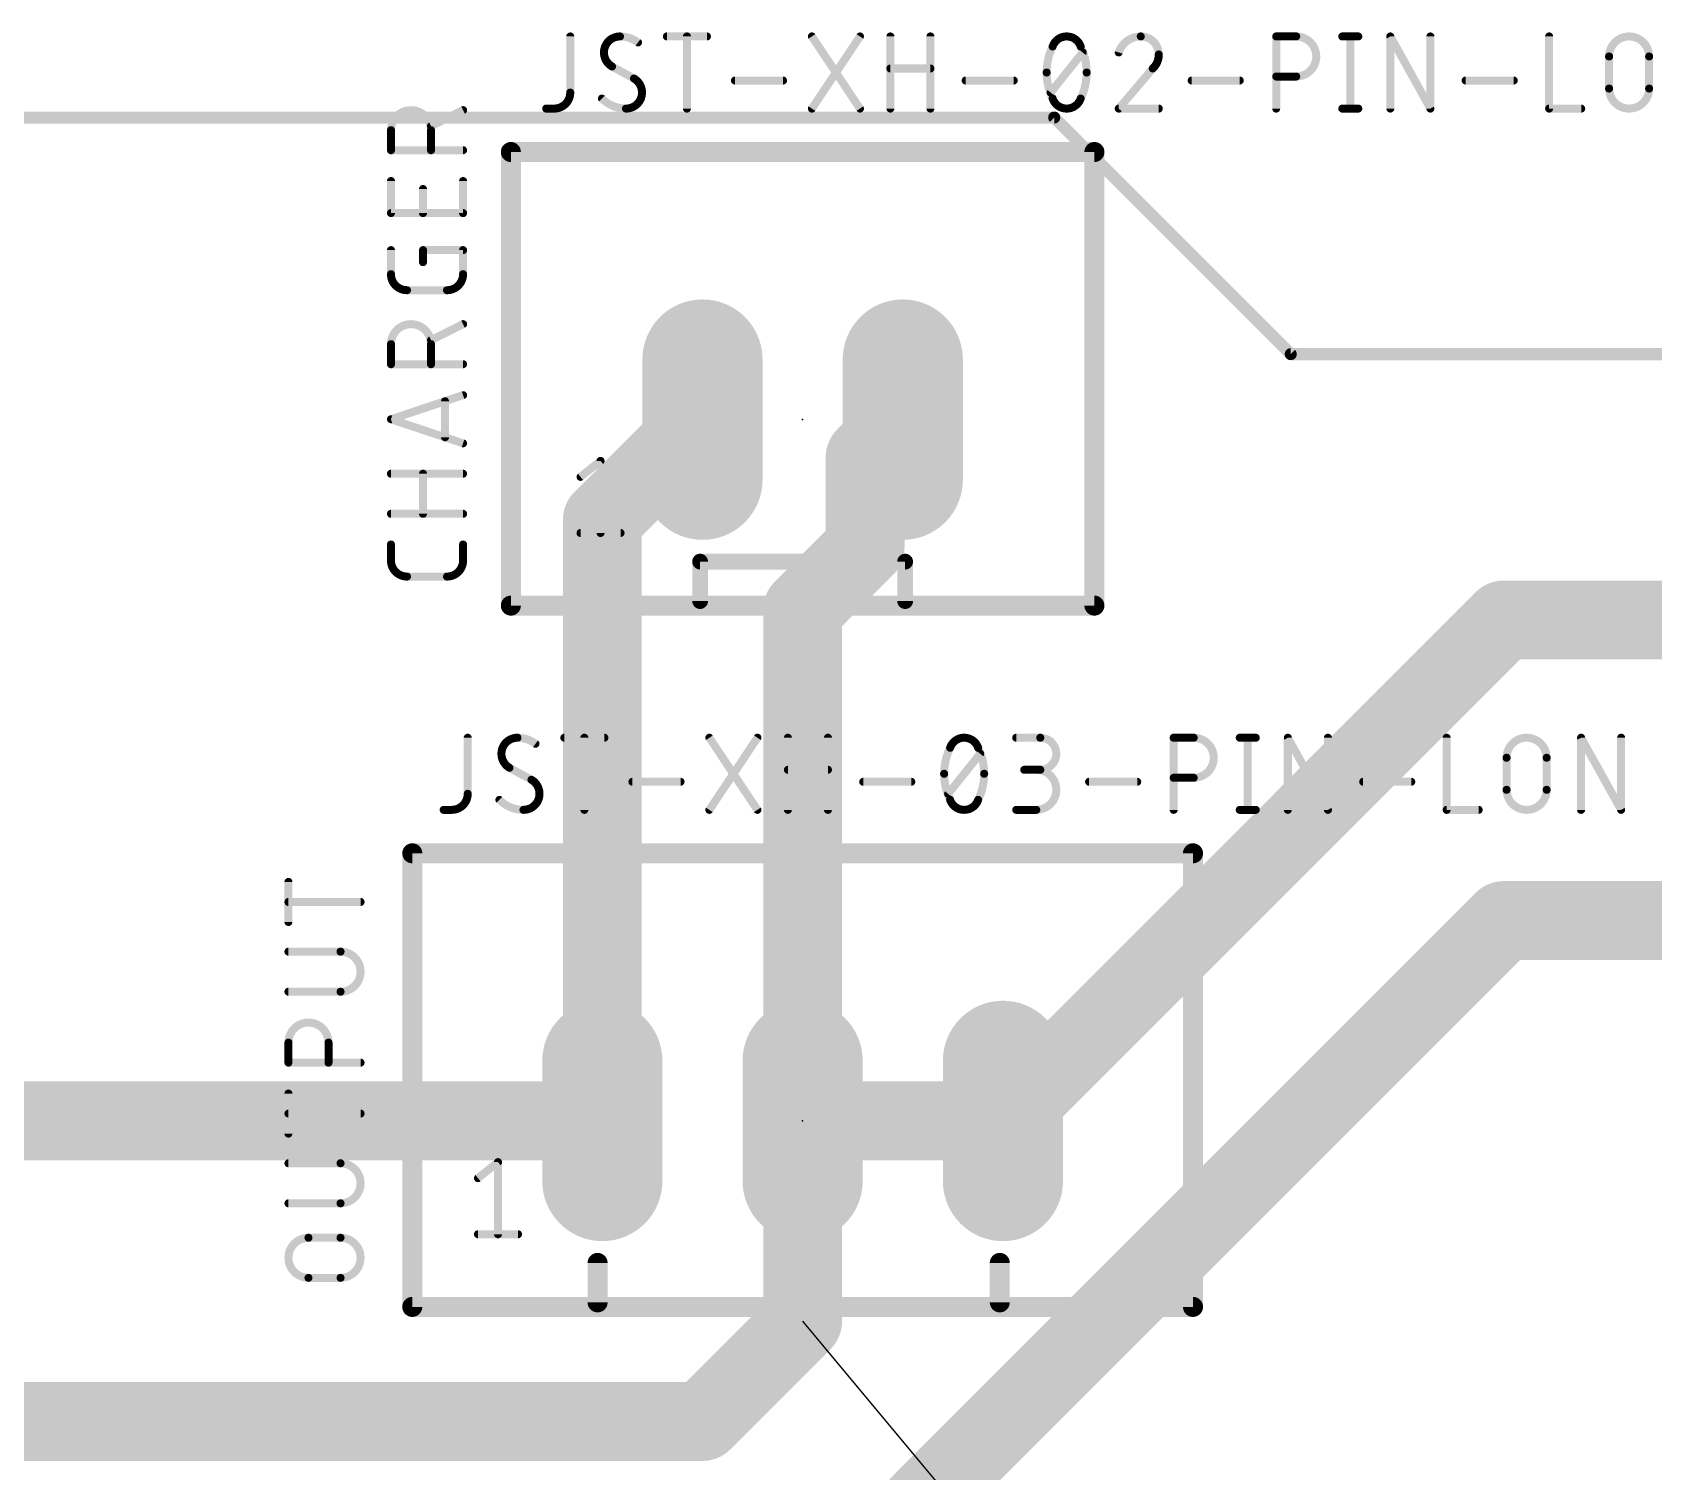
# Model space of a CAD drawing. Extents: x 0 to 132, y 0 to 67.
# Drawn here: x 17.04 to 37.6, y 11.83 to 30.08 of the extents above; entities that cross this region are included whole.
import ezdxf

# ---------------------------------------------------------------- set-up
doc = ezdxf.new("R2010")
doc.units = 0
for name, color, linetype in [('16', 132, 'CONTINUOUS'), ('17', 110, 'CONTINUOUS'), ('19', 53, 'CONTINUOUS'), ('21', 253, 'CONTINUOUS'), ('23', 53, 'CONTINUOUS'), ('25', 253, 'CONTINUOUS'), ('27', 253, 'CONTINUOUS'), ('51', 253, 'CONTINUOUS')]:
    doc.layers.add(name, color=color, linetype=linetype)

# ---------------------------------------------------------------- blocks, each defined once
blk = doc.blocks.new('LONGP100')
at = {"const_width": 1}
blk.add_lwpolyline([(-0.5, 0), (0.5, 0)], dxfattribs=at)
at = {"const_width": 0.5}
for points in [[(-0.5, 0.25, 1), (-0.5, -0.25)], [(0.5, -0.25, 1), (0.5, 0.25)]]:
    blk.add_lwpolyline(points, format="xyb", dxfattribs=at)

msp = doc.modelspace()

# ---------------------------------------------------------------- linework, layer by layer
at = {"layer": '16'}
for points, const_width in [([(30, 29), (0, 29)], 0.1524), ([(33, 26), (30, 29)], 0.1524), ([(46, 26), (33, 26)], 0.1524), ([(25.54, 25.17), (24.27, 23.9)], 1), ([(28.08, 25.17), (27.602, 24.692)], 1), ([(27.602, 24.692), (27.602, 23.5539)], 1), ([(24.27, 23.9), (24.27, 16.28)], 1), ([(27.602, 23.5539), (26.81, 22.7619)], 1), ([(26.81, 22.7619), (26.81, 16.28)], 1), ([(29.35, 16.28), (35.7, 22.63)], 1), ([(35.7, 22.63), (45.86, 22.63)], 1), ([(28.08, 11.2), (35.7, 18.82)], 1), ([(35.7, 18.82), (42.05, 18.82)], 1), ([(14.57, 16.28), (24.27, 16.28)], 1), ([(29.35, 16.28), (26.81, 16.28)], 1), ([(26.81, 13.74), (26.81, 16.28)], 1), ([(25.54, 12.47), (26.81, 13.74)], 1), ([(12.28, 12.47), (25.54, 12.47)], 1)]:
    msp.add_lwpolyline(points, dxfattribs=dict(at, const_width=const_width))
for points, const_width in [([(30.0269, 29.0269, 1), (29.9731, 28.9731)], 0.0762), ([(30, 28.9619, 1), (30, 29.0381)], 0.0762), ([(33, 26.0381, 1), (33, 25.9619)], 0.0762), ([(32.9731, 25.9731, 1), (33.0269, 26.0269)], 0.0762), ([(25.7168, 24.9932, 1), (25.3632, 25.3468)], 0.5), ([(28.2568, 24.9932, 1), (27.9032, 25.3468)], 0.5), ([(27.852, 24.692, 1), (27.352, 24.692)], 0.5), ([(27.4252, 24.8688, 1), (27.7788, 24.5152)], 0.5), ([(24.52, 23.9, 1), (24.02, 23.9)], 0.5), ([(24.0932, 24.0768, 1), (24.4468, 23.7232)], 0.5), ([(27.7788, 23.3771, 1), (27.4252, 23.7307)], 0.5), ([(27.352, 23.5539, 1), (27.852, 23.5539)], 0.5), ([(27.06, 22.7619, 1), (26.56, 22.7619)], 0.5), ([(26.6332, 22.9387, 1), (26.9868, 22.5851)], 0.5), ([(35.7, 22.88, 1), (35.7, 22.38)], 0.5), ([(35.8768, 22.4532, 1), (35.5232, 22.8068)], 0.5), ([(35.7, 19.07, 1), (35.7, 18.57)], 0.5), ([(35.8768, 18.6432, 1), (35.5232, 18.9968)], 0.5), ([(24.27, 16.03, 1), (24.27, 16.53)], 0.5), ([(26.81, 16.53, 1), (26.81, 16.03)], 0.5), ([(27.06, 16.28, 1), (26.56, 16.28)], 0.5), ([(29.1732, 16.4568, 1), (29.5268, 16.1032)], 0.5), ([(29.35, 16.03, 1), (29.35, 16.53)], 0.5), ([(24.02, 16.28, 1), (24.52, 16.28)], 0.5), ([(26.56, 16.28, 1), (27.06, 16.28)], 0.5), ([(26.9868, 13.5632, 1), (26.6332, 13.9168)], 0.5), ([(26.56, 13.74, 1), (27.06, 13.74)], 0.5), ([(25.54, 12.22, 1), (25.54, 12.72)], 0.5), ([(25.3632, 12.6468, 1), (25.7168, 12.2932)], 0.5)]:
    msp.add_lwpolyline(points, format="xyb", dxfattribs=dict(at, const_width=const_width))
at = {"layer": '19'}
msp.add_line((26.81, 13.74), (33.16, 6.12), dxfattribs=at)
at = {"layer": '21'}
for points, const_width in [([(30.51, 28.5625), (23.11, 28.5625)], 0.254), ([(23.11, 28.5625), (23.11, 22.8125)], 0.254), ([(30.51, 22.8125), (30.51, 28.5625)], 0.254), ([(25.51, 22.87), (25.51, 23.37)], 0.2), ([(25.51, 23.37), (28.11, 23.37)], 0.2), ([(28.11, 22.87), (28.11, 23.37)], 0.2), ([(23.11, 22.8125), (30.51, 22.8125)], 0.254), ([(31.76, 19.6725), (21.86, 19.6725)], 0.254), ([(21.86, 19.6725), (21.86, 13.9225)], 0.254), ([(31.76, 13.9225), (31.76, 19.6725)], 0.254), ([(24.21, 13.98), (24.21, 14.48)], 0.254), ([(29.31, 13.98), (29.31, 14.48)], 0.254), ([(21.86, 13.9225), (31.76, 13.9225)], 0.254)]:
    msp.add_lwpolyline(points, dxfattribs=dict(at, const_width=const_width))
for points, const_width in [([(23.11, 28.626, 1), (23.11, 28.499)], 0.127), ([(23.1735, 28.5625, 1), (23.0465, 28.5625)], 0.127), ([(30.5735, 28.5625, 1), (30.4465, 28.5625)], 0.127), ([(30.51, 28.499, 1), (30.51, 28.626)], 0.127), ([(25.56, 23.37, 1), (25.46, 23.37)], 0.1), ([(25.51, 23.42, 1), (25.51, 23.32)], 0.1), ([(28.16, 23.37, 1), (28.06, 23.37)], 0.1), ([(28.11, 23.32, 1), (28.11, 23.42)], 0.1), ([(23.11, 22.876, 1), (23.11, 22.749)], 0.127), ([(23.0465, 22.8125, 1), (23.1735, 22.8125)], 0.127), ([(25.46, 22.87, 1), (25.56, 22.87)], 0.1), ([(28.06, 22.87, 1), (28.16, 22.87)], 0.1), ([(30.4465, 22.8125, 1), (30.5735, 22.8125)], 0.127), ([(30.51, 22.749, 1), (30.51, 22.876)], 0.127), ([(21.86, 19.736, 1), (21.86, 19.609)], 0.127), ([(21.9235, 19.6725, 1), (21.7965, 19.6725)], 0.127), ([(31.8235, 19.6725, 1), (31.6965, 19.6725)], 0.127), ([(31.76, 19.609, 1), (31.76, 19.736)], 0.127), ([(24.2735, 14.48, 1), (24.1465, 14.48)], 0.127), ([(29.3735, 14.48, 1), (29.2465, 14.48)], 0.127), ([(21.86, 13.986, 1), (21.86, 13.859)], 0.127), ([(21.7965, 13.9225, 1), (21.9235, 13.9225)], 0.127), ([(24.1465, 13.98, 1), (24.2735, 13.98)], 0.127), ([(29.2465, 13.98, 1), (29.3735, 13.98)], 0.127), ([(31.6965, 13.9225, 1), (31.8235, 13.9225)], 0.127), ([(31.76, 13.859, 1), (31.76, 13.986)], 0.127)]:
    msp.add_lwpolyline(points, format="xyb", dxfattribs=dict(at, const_width=const_width))
at = {"layer": '23'}
for p in [(26.81, 25.17), (26.81, 16.28)]:
    msp.add_point(p, dxfattribs=at)
at = {"layer": '25'}
for points, const_width in [([(22.0978, 28.8393, 1), (21.5898, 28.8393)], 0.1016), ([(22.5156, 29.0706, 1), (22.4928, 29.1161)], 0.0508), ([(21.6152, 28.8393, 1), (21.5644, 28.8393)], 0.0508), ([(21.5644, 28.8393, 1), (21.6152, 28.8393)], 0.0508), ([(22.0864, 28.9129, 1), (22.1092, 28.8674)], 0.0508), ([(22.1232, 28.8393, 1), (22.0724, 28.8393)], 0.0508), ([(22.0724, 28.8393, 1), (22.1232, 28.8393)], 0.0508), ([(21.5898, 28.6107, 1), (21.5898, 28.5599)], 0.0508), ([(21.5644, 28.5853, 1), (21.6152, 28.5853)], 0.0508), ([(22.0724, 28.5853, 1), (22.1232, 28.5853)], 0.0508), ([(22.5042, 28.5599, 1), (22.5042, 28.6107)], 0.0508), ([(21.6152, 28.1947, 1), (21.5644, 28.1947)], 0.0508), ([(22.5296, 28.1947, 1), (22.4788, 28.1947)], 0.0508), ([(22.0216, 28.0931, 1), (21.9708, 28.0931)], 0.0508), ([(21.5898, 27.8137, 1), (21.5898, 27.7629)], 0.0508), ([(21.5644, 27.7883, 1), (21.6152, 27.7883)], 0.0508), ([(21.9708, 27.7883, 1), (22.0216, 27.7883)], 0.0508), ([(22.4788, 27.7883, 1), (22.5296, 27.7883)], 0.0508), ([(22.5042, 27.7629, 1), (22.5042, 27.8137)], 0.0508), ([(21.6152, 27.3189, 1), (21.5644, 27.3189)], 0.0508), ([(22.0216, 27.3189, 1), (21.9708, 27.3189)], 0.0508), ([(21.9962, 27.3443, 1), (21.9962, 27.2935)], 0.0508), ([(22.5296, 27.3189, 1), (22.4788, 27.3189)], 0.0508), ([(22.5042, 27.2935, 1), (22.5042, 27.3443)], 0.0508), ([(21.9708, 27.1665, 1), (22.0216, 27.1665)], 0.0508), ([(21.5898, 27.0141, 0.4142), (21.793, 26.8109)], 0.1016), ([(21.6152, 27.0141, 1), (21.5644, 27.0141)], 0.0508), ([(21.5644, 27.0141, 1), (21.6152, 27.0141)], 0.0508), ([(22.301, 26.8109, 0.4142), (22.5042, 27.0141)], 0.1016), ([(22.5296, 27.0141, 1), (22.4788, 27.0141)], 0.0508), ([(22.4788, 27.0141, 1), (22.5296, 27.0141)], 0.0508), ([(21.793, 26.8363, 1), (21.793, 26.7855)], 0.0508), ([(21.793, 26.7855, 1), (21.793, 26.8363)], 0.0508), ([(22.301, 26.8363, 1), (22.301, 26.7855)], 0.0508), ([(22.301, 26.7855, 1), (22.301, 26.8363)], 0.0508), ([(22.0978, 26.1266, 1), (21.5898, 26.1266)], 0.1016), ([(22.5156, 26.3579, 1), (22.4928, 26.4034)], 0.0508), ([(21.6152, 26.1266, 1), (21.5644, 26.1266)], 0.0508), ([(21.5644, 26.1266, 1), (21.6152, 26.1266)], 0.0508), ([(22.0864, 26.2002, 1), (22.1092, 26.1547)], 0.0508), ([(22.1232, 26.1266, 1), (22.0724, 26.1266)], 0.0508), ([(22.0724, 26.1266, 1), (22.1232, 26.1266)], 0.0508), ([(21.5898, 25.898, 1), (21.5898, 25.8472)], 0.0508), ([(22.5042, 25.8472, 1), (22.5042, 25.898)], 0.0508), ([(21.5644, 25.8726, 1), (21.6152, 25.8726)], 0.0508), ([(22.0724, 25.8726, 1), (22.1232, 25.8726)], 0.0508), ([(22.5122, 25.4558, 1), (22.4962, 25.504)], 0.0508), ([(22.301, 25.4037, 1), (22.2502, 25.4037)], 0.0508), ([(21.5978, 25.1992, 1), (21.5818, 25.151)], 0.0508), ([(21.5818, 25.1992, 1), (21.5978, 25.151)], 0.0508), ([(22.2502, 24.9465, 1), (22.301, 24.9465)], 0.0508), ([(22.4962, 24.8462, 1), (22.5122, 24.8944)], 0.0508), ([(21.5898, 24.5097, 1), (21.5898, 24.4589)], 0.0508), ([(22.0216, 24.4843, 1), (21.9708, 24.4843)], 0.0508), ([(22.5042, 24.4589, 1), (22.5042, 24.5097)], 0.0508), ([(21.5898, 24.0017, 1), (21.5898, 23.9509)], 0.0508), ([(21.9708, 23.9763, 1), (22.0216, 23.9763)], 0.0508), ([(22.5042, 23.9509, 1), (22.5042, 24.0017)], 0.0508), ([(21.6152, 23.5872, 1), (21.5644, 23.5872)], 0.0508), ([(22.5296, 23.5872, 1), (22.4788, 23.5872)], 0.0508), ([(21.5898, 23.384, 0.4142), (21.793, 23.1808)], 0.1016), ([(21.6152, 23.384, 1), (21.5644, 23.384)], 0.0508), ([(21.5644, 23.384, 1), (21.6152, 23.384)], 0.0508), ([(21.793, 23.2062, 1), (21.793, 23.1554)], 0.0508), ([(21.793, 23.1554, 1), (21.793, 23.2062)], 0.0508), ([(22.301, 23.1808, 0.4142), (22.5042, 23.384)], 0.1016), ([(22.301, 23.2062, 1), (22.301, 23.1554)], 0.0508), ([(22.301, 23.1554, 1), (22.301, 23.2062)], 0.0508), ([(22.5296, 23.384, 1), (22.4788, 23.384)], 0.0508), ([(22.4788, 23.384, 1), (22.5296, 23.384)], 0.0508), ([(20.3152, 19.3098, 1), (20.2644, 19.3098)], 0.0508), ([(20.2898, 19.0812, 1), (20.2898, 19.0304)], 0.0508), ([(21.2042, 19.0304, 1), (21.2042, 19.0812)], 0.0508), ([(20.2644, 18.8018, 1), (20.3152, 18.8018)], 0.0508), ([(20.2898, 18.4513, 1), (20.2898, 18.4005)], 0.0508), ([(20.9502, 17.9179, 1), (20.9502, 18.4259)], 0.1016), ([(20.9502, 18.4513, 1), (20.9502, 18.4005)], 0.0508), ([(20.9502, 18.4005, 1), (20.9502, 18.4513)], 0.0508), ([(20.2898, 17.9433, 1), (20.2898, 17.8925)], 0.0508), ([(20.9502, 17.9433, 1), (20.9502, 17.8925)], 0.0508), ([(20.9502, 17.8925, 1), (20.9502, 17.9433)], 0.0508), ([(20.7978, 17.2728, 1), (20.2898, 17.2728)], 0.1016), ([(20.3152, 17.2728, 1), (20.2644, 17.2728)], 0.0508), ([(20.2644, 17.2728, 1), (20.3152, 17.2728)], 0.0508), ([(20.8232, 17.2728, 1), (20.7724, 17.2728)], 0.0508), ([(20.7724, 17.2728, 1), (20.8232, 17.2728)], 0.0508), ([(20.2898, 17.0442, 1), (20.2898, 16.9933)], 0.0508), ([(21.2042, 16.9933, 1), (21.2042, 17.0442)], 0.0508), ([(20.2644, 17.0188, 1), (20.3152, 17.0188)], 0.0508), ([(20.7724, 17.0188, 1), (20.8232, 17.0188)], 0.0508), ([(20.3152, 16.6276, 1), (20.2644, 16.6276)], 0.0508), ([(20.2898, 16.399, 1), (20.2898, 16.3482)], 0.0508), ([(21.2042, 16.3482, 1), (21.2042, 16.399)], 0.0508), ([(20.2644, 16.1196, 1), (20.3152, 16.1196)], 0.0508), ([(20.2898, 15.7691, 1), (20.2898, 15.7183)], 0.0508), ([(20.9502, 15.2357, 1), (20.9502, 15.7437)], 0.1016), ([(20.9502, 15.7691, 1), (20.9502, 15.7183)], 0.0508), ([(20.9502, 15.7183, 1), (20.9502, 15.7691)], 0.0508), ([(20.2898, 15.2611, 1), (20.2898, 15.2103)], 0.0508), ([(20.9502, 15.2611, 1), (20.9502, 15.2103)], 0.0508), ([(20.9502, 15.2103, 1), (20.9502, 15.2611)], 0.0508), ([(20.5438, 14.7988, 1), (20.5438, 14.2908)], 0.1016), ([(20.5438, 14.8242, 1), (20.5438, 14.7734)], 0.0508), ([(20.5438, 14.7734, 1), (20.5438, 14.8242)], 0.0508), ([(20.9502, 14.2908, 1), (20.9502, 14.7988)], 0.1016), ([(20.9502, 14.8242, 1), (20.9502, 14.7734)], 0.0508), ([(20.9502, 14.7734, 1), (20.9502, 14.8242)], 0.0508), ([(20.5438, 14.3162, 1), (20.5438, 14.2654)], 0.0508), ([(20.5438, 14.2654, 1), (20.5438, 14.3162)], 0.0508), ([(20.9502, 14.3162, 1), (20.9502, 14.2654)], 0.0508), ([(20.9502, 14.2654, 1), (20.9502, 14.3162)], 0.0508)]:
    msp.add_lwpolyline(points, format="xyb", dxfattribs=dict(at, const_width=const_width))
at = {"layer": '25', "const_width": 0.1016}
for points in [[(22.5042, 29.0933), (22.0978, 28.8901)], [(21.5898, 28.5853), (21.5898, 28.8393)], [(22.0978, 28.8393), (22.0978, 28.5853)], [(22.5042, 28.5853), (21.5898, 28.5853)], [(21.5898, 27.7883), (21.5898, 28.1947)], [(22.5042, 28.1947), (22.5042, 27.7883)], [(21.9962, 27.7883), (21.9962, 28.0931)], [(22.5042, 27.7883), (21.5898, 27.7883)], [(21.5898, 27.0141), (21.5898, 27.3189)], [(21.9962, 27.1665), (21.9962, 27.3189)], [(21.9962, 27.3189), (22.5042, 27.3189)], [(22.5042, 27.3189), (22.5042, 27.0141)], [(22.301, 26.8109), (21.793, 26.8109)], [(22.5042, 26.3806), (22.0978, 26.1774)], [(21.5898, 25.8726), (21.5898, 26.1266)], [(22.0978, 26.1266), (22.0978, 25.8726)], [(22.5042, 25.8726), (21.5898, 25.8726)], [(21.5898, 25.1751), (22.5042, 25.4799)], [(22.2756, 25.4037), (22.2756, 24.9465)], [(22.5042, 24.8703), (21.5898, 25.1751)], [(21.5898, 24.4843), (22.5042, 24.4843)], [(21.9962, 23.9763), (21.9962, 24.4843)], [(22.5042, 23.9763), (21.5898, 23.9763)], [(21.5898, 23.384), (21.5898, 23.5872)], [(22.5042, 23.5872), (22.5042, 23.384)], [(22.301, 23.1808), (21.793, 23.1808)], [(20.2898, 18.8018), (20.2898, 19.3098)], [(21.2042, 19.0558), (20.2898, 19.0558)], [(20.9502, 18.4259), (20.2898, 18.4259)], [(20.2898, 17.9179), (20.9502, 17.9179)], [(20.2898, 17.0188), (20.2898, 17.2728)], [(20.7978, 17.2728), (20.7978, 17.0188)], [(21.2042, 17.0188), (20.2898, 17.0188)], [(20.2898, 16.1196), (20.2898, 16.6276)], [(21.2042, 16.3736), (20.2898, 16.3736)], [(20.9502, 15.7437), (20.2898, 15.7437)], [(20.2898, 15.2357), (20.9502, 15.2357)], [(20.5438, 14.7988), (20.9502, 14.7988)], [(20.9502, 14.2908), (20.5438, 14.2908)]]:
    msp.add_lwpolyline(points, dxfattribs=at)
at = {"layer": '27', "const_width": 0.1016}
for points in [[(23.8631, 30.0277), (23.8631, 29.3165)], [(25.0883, 30.0277), (25.5963, 30.0277)], [(25.3423, 29.1133), (25.3423, 30.0277)], [(26.9272, 29.1133), (27.5368, 30.0277)], [(26.9272, 30.0277), (27.5368, 29.1133)], [(27.9229, 29.1133), (27.9229, 30.0277)], [(28.4309, 30.0277), (28.4309, 29.1133)], [(32.8149, 29.1133), (32.8149, 30.0277)], [(32.8149, 30.0277), (33.0689, 30.0277)], [(33.6531, 30.0277), (33.8563, 30.0277)], [(33.7547, 30.0277), (33.7547, 29.1133)], [(34.2627, 29.1133), (34.2627, 30.0277)], [(34.2627, 30.0277), (34.7707, 29.1133)], [(34.7707, 29.1133), (34.7707, 30.0277)], [(36.2764, 30.0277), (36.2764, 29.1133)], [(29.9549, 29.3165), (30.3613, 29.8245)], [(37.0364, 29.3673), (37.0364, 29.7737)], [(37.5444, 29.7737), (37.5444, 29.3673)], [(24.6717, 29.4943), (24.3923, 29.6467)], [(27.9229, 29.6213), (28.4309, 29.6213)], [(31.2503, 29.6213), (30.8185, 29.1133)], [(25.9519, 29.4689), (26.5615, 29.4689)], [(28.8779, 29.4689), (29.4875, 29.4689)], [(31.7431, 29.4689), (32.3527, 29.4689)], [(33.0689, 29.5197), (32.8149, 29.5197)], [(35.2178, 29.4689), (35.8274, 29.4689)], [(23.6599, 29.1133), (23.5583, 29.1133)], [(30.8185, 29.1133), (31.3265, 29.1133)], [(33.6531, 29.1133), (33.8563, 29.1133)], [(36.2764, 29.1133), (36.6828, 29.1133)], [(22.5631, 21.1377), (22.5631, 20.4265)], [(23.7883, 21.1377), (24.2963, 21.1377)], [(24.0423, 20.2233), (24.0423, 21.1377)], [(25.6272, 20.2233), (26.2368, 21.1377)], [(25.6272, 21.1377), (26.2368, 20.2233)], [(26.6229, 20.2233), (26.6229, 21.1377)], [(27.1309, 21.1377), (27.1309, 20.2233)], [(29.5185, 21.1377), (29.8233, 21.1377)], [(31.5149, 20.2233), (31.5149, 21.1377)], [(31.5149, 21.1377), (31.7689, 21.1377)], [(32.3531, 21.1377), (32.5563, 21.1377)], [(32.4547, 21.1377), (32.4547, 20.2233)], [(32.9627, 20.2233), (32.9627, 21.1377)], [(32.9627, 21.1377), (33.4707, 20.2233)], [(33.4707, 20.2233), (33.4707, 21.1377)], [(34.9764, 21.1377), (34.9764, 20.2233)], [(36.6813, 20.2233), (36.6813, 21.1377)], [(36.6813, 21.1377), (37.1893, 20.2233)], [(37.1893, 20.2233), (37.1893, 21.1377)], [(28.6549, 20.4265), (29.0613, 20.9345)], [(23.3717, 20.6043), (23.0923, 20.7567)], [(26.6229, 20.7313), (27.1309, 20.7313)], [(29.8233, 20.7313), (29.6201, 20.7313)], [(35.7364, 20.4773), (35.7364, 20.8837)], [(36.2444, 20.8837), (36.2444, 20.4773)], [(24.6519, 20.5789), (25.2615, 20.5789)], [(27.5779, 20.5789), (28.1875, 20.5789)], [(30.4431, 20.5789), (31.0527, 20.5789)], [(31.7689, 20.6297), (31.5149, 20.6297)], [(33.9178, 20.5789), (34.5274, 20.5789)], [(22.3599, 20.2233), (22.2583, 20.2233)], [(29.5185, 20.2233), (29.7725, 20.2233)], [(32.3531, 20.2233), (32.5563, 20.2233)], [(34.9764, 20.2233), (35.3828, 20.2233)]]:
    msp.add_lwpolyline(points, dxfattribs=at)
at = {"layer": '27'}
for points, const_width in [([(23.8885, 30.0277, 1), (23.8377, 30.0277)], 0.0508), ([(24.4939, 30.0277, 0.4142), (24.2907, 29.8245)], 0.1016), ([(24.7225, 29.9515, 0.1623), (24.4939, 30.0277)], 0.1016), ([(24.4939, 30.0531, 1), (24.4939, 30.0023)], 0.0508), ([(24.4939, 30.0023, 1), (24.4939, 30.0531)], 0.0508), ([(25.0883, 30.0531, 1), (25.0883, 30.0023)], 0.0508), ([(25.3677, 30.0277, 1), (25.3169, 30.0277)], 0.0508), ([(25.5963, 30.0023, 1), (25.5963, 30.0531)], 0.0508), ([(26.9484, 30.0418, 1), (26.9061, 30.0136)], 0.0508), ([(27.558, 30.0136, 1), (27.5157, 30.0418)], 0.0508), ([(27.9483, 30.0277, 1), (27.8975, 30.0277)], 0.0508), ([(28.4563, 30.0277, 1), (28.4055, 30.0277)], 0.0508), ([(30.1581, 30.0277, 0.3205), (29.9803, 29.9007)], 0.1016), ([(30.3359, 29.9007, 0.3205), (30.1581, 30.0277)], 0.1016), ([(30.1581, 30.0531, 1), (30.1581, 30.0023)], 0.0508), ([(30.1581, 30.0023, 1), (30.1581, 30.0531)], 0.0508), ([(31.0979, 30.0277, 0.3252), (30.8185, 29.8245)], 0.1016), ([(31.3265, 29.7991, 0.4142), (31.0979, 30.0277)], 0.1016), ([(31.0979, 30.0531, 1), (31.0979, 30.0023)], 0.0508), ([(31.0979, 30.0023, 1), (31.0979, 30.0531)], 0.0508), ([(32.8403, 30.0277, 1), (32.7895, 30.0277)], 0.0508), ([(32.8149, 30.0531, 1), (32.8149, 30.0023)], 0.0508), ([(33.0689, 29.5197, 1), (33.0689, 30.0277)], 0.1016), ([(33.0689, 30.0531, 1), (33.0689, 30.0023)], 0.0508), ([(33.0689, 30.0023, 1), (33.0689, 30.0531)], 0.0508), ([(33.6531, 30.0531, 1), (33.6531, 30.0023)], 0.0508), ([(33.7801, 30.0277, 1), (33.7293, 30.0277)], 0.0508), ([(33.8563, 30.0023, 1), (33.8563, 30.0531)], 0.0508), ([(34.2881, 30.0277, 1), (34.2373, 30.0277)], 0.0508), ([(34.2849, 30.04, 1), (34.2405, 30.0154)], 0.0508), ([(34.7961, 30.0277, 1), (34.7453, 30.0277)], 0.0508), ([(36.3018, 30.0277, 1), (36.251, 30.0277)], 0.0508), ([(37.5444, 29.7737, 1), (37.0364, 29.7737)], 0.1016), ([(24.2907, 29.8245, 0.2656), (24.3923, 29.6467)], 0.1016), ([(24.3161, 29.8245, 1), (24.2653, 29.8245)], 0.0508), ([(24.2653, 29.8245, 1), (24.3161, 29.8245)], 0.0508), ([(24.7073, 29.9312, 1), (24.7378, 29.9718)], 0.0508), ([(29.9803, 29.9007, 0.1139), (29.9041, 29.5705)], 0.1016), ([(29.9563, 29.9089, 1), (30.0043, 29.8925)], 0.0508), ([(30.0031, 29.8896, 1), (29.9575, 29.9118)], 0.0508), ([(30.4121, 29.5705, 0.1139), (30.3359, 29.9007)], 0.1016), ([(30.3587, 29.9118, 1), (30.3131, 29.8896)], 0.0508), ([(30.3119, 29.8925, 1), (30.3599, 29.9089)], 0.0508), ([(30.3811, 29.8086, 1), (30.3415, 29.8404)], 0.0508), ([(30.7943, 29.8323, 1), (30.8427, 29.8167)], 0.0508), ([(31.2503, 29.6213, 0.2053), (31.3265, 29.7991)], 0.1016), ([(31.3519, 29.7991, 1), (31.3011, 29.7991)], 0.0508), ([(31.3011, 29.7991, 1), (31.3519, 29.7991)], 0.0508), ([(37.0618, 29.7737, 1), (37.011, 29.7737)], 0.0508), ([(37.5698, 29.7737, 1), (37.519, 29.7737)], 0.0508), ([(24.4045, 29.669, 1), (24.3801, 29.6244)], 0.0508), ([(24.3794, 29.6248, 1), (24.4052, 29.6686)], 0.0508), ([(27.9229, 29.6467, 1), (27.9229, 29.5959)], 0.0508), ([(28.4309, 29.5959, 1), (28.4309, 29.6467)], 0.0508), ([(29.9041, 29.5705, 0.1139), (29.9803, 29.2403)], 0.1016), ([(29.9295, 29.5705, 1), (29.8787, 29.5705)], 0.0508), ([(30.3359, 29.2403, 0.1139), (30.4121, 29.5705)], 0.1016), ([(30.4375, 29.5705, 1), (30.3867, 29.5705)], 0.0508), ([(31.2328, 29.6397, 1), (31.2678, 29.6029)], 0.0508), ([(31.2696, 29.6048, 1), (31.2309, 29.6378)], 0.0508), ([(37.011, 29.7737, 1), (37.0618, 29.7737)], 0.0508), ([(37.519, 29.7737, 1), (37.5698, 29.7737)], 0.0508), ([(24.7733, 29.3165, 0.2656), (24.6717, 29.4943)], 0.1016), ([(24.6846, 29.5162, 1), (24.6588, 29.4724)], 0.0508), ([(24.6595, 29.472, 1), (24.6839, 29.5166)], 0.0508), ([(25.9519, 29.4943, 1), (25.9519, 29.4435)], 0.0508), ([(26.5615, 29.4435, 1), (26.5615, 29.4943)], 0.0508), ([(28.8779, 29.4943, 1), (28.8779, 29.4435)], 0.0508), ([(29.4875, 29.4435, 1), (29.4875, 29.4943)], 0.0508), ([(29.8787, 29.5705, 1), (29.9295, 29.5705)], 0.0508), ([(30.3867, 29.5705, 1), (30.4375, 29.5705)], 0.0508), ([(31.7431, 29.4943, 1), (31.7431, 29.4435)], 0.0508), ([(32.3527, 29.4435, 1), (32.3527, 29.4943)], 0.0508), ([(32.8149, 29.5451, 1), (32.8149, 29.4943)], 0.0508), ([(33.0689, 29.5451, 1), (33.0689, 29.4943)], 0.0508), ([(33.0689, 29.4943, 1), (33.0689, 29.5451)], 0.0508), ([(35.2178, 29.4943, 1), (35.2178, 29.4435)], 0.0508), ([(35.8274, 29.4435, 1), (35.8274, 29.4943)], 0.0508), ([(37.0364, 29.3673, 1), (37.5444, 29.3673)], 0.1016), ([(37.0618, 29.3673, 1), (37.011, 29.3673)], 0.0508), ([(37.5698, 29.3673, 1), (37.519, 29.3673)], 0.0508), ([(23.6599, 29.1133, 0.4142), (23.8631, 29.3165)], 0.1016), ([(23.8885, 29.3165, 1), (23.8377, 29.3165)], 0.0508), ([(23.8377, 29.3165, 1), (23.8885, 29.3165)], 0.0508), ([(24.2653, 29.2403, 0.2), (24.5701, 29.1133)], 0.1016), ([(24.2833, 29.2582, 1), (24.2473, 29.2224)], 0.0508), ([(24.5701, 29.1133, 0.4142), (24.7733, 29.3165)], 0.1016), ([(24.7987, 29.3165, 1), (24.7479, 29.3165)], 0.0508), ([(24.7479, 29.3165, 1), (24.7987, 29.3165)], 0.0508), ([(29.9351, 29.3324, 1), (29.9747, 29.3006)], 0.0508), ([(29.9803, 29.2403, 0.3205), (30.1581, 29.1133)], 0.1016), ([(30.0043, 29.2485, 1), (29.9563, 29.2321)], 0.0508), ([(29.9575, 29.2292, 1), (30.0031, 29.2514)], 0.0508), ([(30.1581, 29.1133, 0.3205), (30.3359, 29.2403)], 0.1016), ([(30.3131, 29.2514, 1), (30.3587, 29.2292)], 0.0508), ([(30.3599, 29.2321, 1), (30.3119, 29.2485)], 0.0508), ([(37.011, 29.3673, 1), (37.0618, 29.3673)], 0.0508), ([(37.519, 29.3673, 1), (37.5698, 29.3673)], 0.0508), ([(23.5583, 29.1387, 1), (23.5583, 29.0879)], 0.0508), ([(23.6599, 29.1387, 1), (23.6599, 29.0879)], 0.0508), ([(23.6599, 29.0879, 1), (23.6599, 29.1387)], 0.0508), ([(24.5701, 29.1387, 1), (24.5701, 29.0879)], 0.0508), ([(24.5701, 29.0879, 1), (24.5701, 29.1387)], 0.0508), ([(25.3169, 29.1133, 1), (25.3677, 29.1133)], 0.0508), ([(26.9061, 29.1274, 1), (26.9484, 29.0992)], 0.0508), ([(27.5157, 29.0992, 1), (27.558, 29.1274)], 0.0508), ([(27.8975, 29.1133, 1), (27.9483, 29.1133)], 0.0508), ([(28.4055, 29.1133, 1), (28.4563, 29.1133)], 0.0508), ([(30.1581, 29.1387, 1), (30.1581, 29.0879)], 0.0508), ([(30.1581, 29.0879, 1), (30.1581, 29.1387)], 0.0508), ([(30.7991, 29.1298, 1), (30.8378, 29.0968)], 0.0508), ([(30.8185, 29.1387, 1), (30.8185, 29.0879)], 0.0508), ([(31.3265, 29.0879, 1), (31.3265, 29.1387)], 0.0508), ([(32.7895, 29.1133, 1), (32.8403, 29.1133)], 0.0508), ([(33.6531, 29.1387, 1), (33.6531, 29.0879)], 0.0508), ([(33.7293, 29.1133, 1), (33.7801, 29.1133)], 0.0508), ([(33.8563, 29.0879, 1), (33.8563, 29.1387)], 0.0508), ([(34.2373, 29.1133, 1), (34.2881, 29.1133)], 0.0508), ([(34.7453, 29.1133, 1), (34.7961, 29.1133)], 0.0508), ([(34.7485, 29.101, 1), (34.7929, 29.1256)], 0.0508), ([(36.2764, 29.1387, 1), (36.2764, 29.0879)], 0.0508), ([(36.251, 29.1133, 1), (36.3018, 29.1133)], 0.0508), ([(36.6828, 29.0879, 1), (36.6828, 29.1387)], 0.0508), ([(22.5885, 21.1377, 1), (22.5377, 21.1377)], 0.0508), ([(23.1939, 21.1377, 0.4142), (22.9907, 20.9345)], 0.1016), ([(23.4225, 21.0615, 0.1623), (23.1939, 21.1377)], 0.1016), ([(23.1939, 21.1631, 1), (23.1939, 21.1123)], 0.0508), ([(23.1939, 21.1123, 1), (23.1939, 21.1631)], 0.0508), ([(23.7883, 21.1631, 1), (23.7883, 21.1123)], 0.0508), ([(24.0677, 21.1377, 1), (24.0169, 21.1377)], 0.0508), ([(24.2963, 21.1123, 1), (24.2963, 21.1631)], 0.0508), ([(25.6484, 21.1518, 1), (25.6061, 21.1236)], 0.0508), ([(26.258, 21.1236, 1), (26.2157, 21.1518)], 0.0508), ([(26.6483, 21.1377, 1), (26.5975, 21.1377)], 0.0508), ([(27.1563, 21.1377, 1), (27.1055, 21.1377)], 0.0508), ([(28.8581, 21.1377, 0.3205), (28.6803, 21.0107)], 0.1016), ([(29.0359, 21.0107, 0.3205), (28.8581, 21.1377)], 0.1016), ([(28.8581, 21.1631, 1), (28.8581, 21.1123)], 0.0508), ([(28.8581, 21.1123, 1), (28.8581, 21.1631)], 0.0508), ([(29.5185, 21.1631, 1), (29.5185, 21.1123)], 0.0508), ([(29.8233, 20.7313, 1), (29.8233, 21.1377)], 0.1016), ([(29.8233, 21.1631, 1), (29.8233, 21.1123)], 0.0508), ([(29.8233, 21.1123, 1), (29.8233, 21.1631)], 0.0508), ([(31.5403, 21.1377, 1), (31.4895, 21.1377)], 0.0508), ([(31.5149, 21.1631, 1), (31.5149, 21.1123)], 0.0508), ([(31.7689, 20.6297, 1), (31.7689, 21.1377)], 0.1016), ([(31.7689, 21.1631, 1), (31.7689, 21.1123)], 0.0508), ([(31.7689, 21.1123, 1), (31.7689, 21.1631)], 0.0508), ([(32.3531, 21.1631, 1), (32.3531, 21.1123)], 0.0508), ([(32.4801, 21.1377, 1), (32.4293, 21.1377)], 0.0508), ([(32.5563, 21.1123, 1), (32.5563, 21.1631)], 0.0508), ([(32.9881, 21.1377, 1), (32.9373, 21.1377)], 0.0508), ([(32.9849, 21.15, 1), (32.9405, 21.1254)], 0.0508), ([(33.4961, 21.1377, 1), (33.4453, 21.1377)], 0.0508), ([(35.0018, 21.1377, 1), (34.951, 21.1377)], 0.0508), ([(36.2444, 20.8837, 1), (35.7364, 20.8837)], 0.1016), ([(36.7067, 21.1377, 1), (36.6559, 21.1377)], 0.0508), ([(36.7035, 21.15, 1), (36.6591, 21.1254)], 0.0508), ([(37.2147, 21.1377, 1), (37.1639, 21.1377)], 0.0508), ([(22.9907, 20.9345, 0.2656), (23.0923, 20.7567)], 0.1016), ([(23.0161, 20.9345, 1), (22.9653, 20.9345)], 0.0508), ([(23.4073, 21.0412, 1), (23.4378, 21.0818)], 0.0508), ([(28.6803, 21.0107, 0.1139), (28.6041, 20.6805)], 0.1016), ([(28.6563, 21.0189, 1), (28.7043, 21.0025)], 0.0508), ([(28.7031, 20.9996, 1), (28.6575, 21.0218)], 0.0508), ([(29.1121, 20.6805, 0.1139), (29.0359, 21.0107)], 0.1016), ([(29.0587, 21.0218, 1), (29.0131, 20.9996)], 0.0508), ([(29.0119, 21.0025, 1), (29.0599, 21.0189)], 0.0508), ([(29.0811, 20.9186, 1), (29.0415, 20.9504)], 0.0508), ([(22.9653, 20.9345, 1), (23.0161, 20.9345)], 0.0508), ([(23.1045, 20.779, 1), (23.0801, 20.7344)], 0.0508), ([(23.0794, 20.7348, 1), (23.1052, 20.7786)], 0.0508), ([(26.6229, 20.7567, 1), (26.6229, 20.7059)], 0.0508), ([(27.1309, 20.7059, 1), (27.1309, 20.7567)], 0.0508), ([(29.6201, 20.7567, 1), (29.6201, 20.7059)], 0.0508), ([(29.7725, 20.2233, 1), (29.7725, 20.7313)], 0.1016), ([(29.7725, 20.7567, 1), (29.7725, 20.7059)], 0.0508), ([(29.8233, 20.7567, 1), (29.8233, 20.7059)], 0.0508), ([(29.8233, 20.7059, 1), (29.8233, 20.7567)], 0.0508), ([(35.7618, 20.8837, 1), (35.711, 20.8837)], 0.0508), ([(35.711, 20.8837, 1), (35.7618, 20.8837)], 0.0508), ([(36.2698, 20.8837, 1), (36.219, 20.8837)], 0.0508), ([(36.219, 20.8837, 1), (36.2698, 20.8837)], 0.0508), ([(23.4733, 20.4265, 0.2656), (23.3717, 20.6043)], 0.1016), ([(23.3846, 20.6262, 1), (23.3588, 20.5824)], 0.0508), ([(23.3595, 20.582, 1), (23.3839, 20.6266)], 0.0508), ([(24.6519, 20.6043, 1), (24.6519, 20.5535)], 0.0508), ([(25.2615, 20.5535, 1), (25.2615, 20.6043)], 0.0508), ([(27.5779, 20.6043, 1), (27.5779, 20.5535)], 0.0508), ([(28.1875, 20.5535, 1), (28.1875, 20.6043)], 0.0508), ([(28.6041, 20.6805, 0.1139), (28.6803, 20.3503)], 0.1016), ([(28.6295, 20.6805, 1), (28.5787, 20.6805)], 0.0508), ([(28.5787, 20.6805, 1), (28.6295, 20.6805)], 0.0508), ([(29.0359, 20.3503, 0.1139), (29.1121, 20.6805)], 0.1016), ([(29.1375, 20.6805, 1), (29.0867, 20.6805)], 0.0508), ([(29.0867, 20.6805, 1), (29.1375, 20.6805)], 0.0508), ([(30.4431, 20.6043, 1), (30.4431, 20.5535)], 0.0508), ([(31.0527, 20.5535, 1), (31.0527, 20.6043)], 0.0508), ([(31.5149, 20.6551, 1), (31.5149, 20.6043)], 0.0508), ([(31.7689, 20.6551, 1), (31.7689, 20.6043)], 0.0508), ([(31.7689, 20.6043, 1), (31.7689, 20.6551)], 0.0508), ([(33.9178, 20.6043, 1), (33.9178, 20.5535)], 0.0508), ([(34.5274, 20.5535, 1), (34.5274, 20.6043)], 0.0508), ([(22.3599, 20.2233, 0.4142), (22.5631, 20.4265)], 0.1016), ([(22.5885, 20.4265, 1), (22.5377, 20.4265)], 0.0508), ([(22.5377, 20.4265, 1), (22.5885, 20.4265)], 0.0508), ([(22.9653, 20.3503, 0.2), (23.2701, 20.2233)], 0.1016), ([(22.9833, 20.3682, 1), (22.9473, 20.3324)], 0.0508), ([(23.2701, 20.2233, 0.4142), (23.4733, 20.4265)], 0.1016), ([(23.4987, 20.4265, 1), (23.4479, 20.4265)], 0.0508), ([(23.4479, 20.4265, 1), (23.4987, 20.4265)], 0.0508), ([(28.6351, 20.4424, 1), (28.6747, 20.4106)], 0.0508), ([(28.6803, 20.3503, 0.3205), (28.8581, 20.2233)], 0.1016), ([(28.7043, 20.3585, 1), (28.6563, 20.3421)], 0.0508), ([(28.6575, 20.3392, 1), (28.7031, 20.3614)], 0.0508), ([(28.8581, 20.2233, 0.3205), (29.0359, 20.3503)], 0.1016), ([(29.0131, 20.3614, 1), (29.0587, 20.3392)], 0.0508), ([(29.0599, 20.3421, 1), (29.0119, 20.3585)], 0.0508), ([(35.7364, 20.4773, 1), (36.2444, 20.4773)], 0.1016), ([(35.7618, 20.4773, 1), (35.711, 20.4773)], 0.0508), ([(35.711, 20.4773, 1), (35.7618, 20.4773)], 0.0508), ([(36.2698, 20.4773, 1), (36.219, 20.4773)], 0.0508), ([(36.219, 20.4773, 1), (36.2698, 20.4773)], 0.0508), ([(22.2583, 20.2487, 1), (22.2583, 20.1979)], 0.0508), ([(22.3599, 20.2487, 1), (22.3599, 20.1979)], 0.0508), ([(22.3599, 20.1979, 1), (22.3599, 20.2487)], 0.0508), ([(23.2701, 20.2487, 1), (23.2701, 20.1979)], 0.0508), ([(23.2701, 20.1979, 1), (23.2701, 20.2487)], 0.0508), ([(24.0169, 20.2233, 1), (24.0677, 20.2233)], 0.0508), ([(25.6061, 20.2374, 1), (25.6484, 20.2092)], 0.0508), ([(26.2157, 20.2092, 1), (26.258, 20.2374)], 0.0508), ([(26.5975, 20.2233, 1), (26.6483, 20.2233)], 0.0508), ([(27.1055, 20.2233, 1), (27.1563, 20.2233)], 0.0508), ([(28.8581, 20.2487, 1), (28.8581, 20.1979)], 0.0508), ([(28.8581, 20.1979, 1), (28.8581, 20.2487)], 0.0508), ([(29.5185, 20.2487, 1), (29.5185, 20.1979)], 0.0508), ([(29.7725, 20.2487, 1), (29.7725, 20.1979)], 0.0508), ([(29.7725, 20.1979, 1), (29.7725, 20.2487)], 0.0508), ([(31.4895, 20.2233, 1), (31.5403, 20.2233)], 0.0508), ([(32.3531, 20.2487, 1), (32.3531, 20.1979)], 0.0508), ([(32.4293, 20.2233, 1), (32.4801, 20.2233)], 0.0508), ([(32.5563, 20.1979, 1), (32.5563, 20.2487)], 0.0508), ([(32.9373, 20.2233, 1), (32.9881, 20.2233)], 0.0508), ([(33.4453, 20.2233, 1), (33.4961, 20.2233)], 0.0508), ([(33.4485, 20.211, 1), (33.4929, 20.2356)], 0.0508), ([(34.9764, 20.2487, 1), (34.9764, 20.1979)], 0.0508), ([(34.951, 20.2233, 1), (35.0018, 20.2233)], 0.0508), ([(35.3828, 20.1979, 1), (35.3828, 20.2487)], 0.0508), ([(36.6559, 20.2233, 1), (36.7067, 20.2233)], 0.0508), ([(37.1639, 20.2233, 1), (37.2147, 20.2233)], 0.0508), ([(37.1671, 20.211, 1), (37.2115, 20.2356)], 0.0508)]:
    msp.add_lwpolyline(points, format="xyb", dxfattribs=dict(at, const_width=const_width))
at = {"layer": '51', "const_width": 0.1016}
for points in [[(23.9933, 24.4445), (24.2473, 24.6477)], [(24.2473, 24.6477), (24.2473, 23.7333)], [(23.9933, 23.7333), (24.5013, 23.7333)], [(22.6933, 15.5545), (22.9473, 15.7577)], [(22.9473, 15.7577), (22.9473, 14.8433)], [(22.6933, 14.8433), (23.2013, 14.8433)]]:
    msp.add_lwpolyline(points, dxfattribs=at)
at = {"layer": '51', "const_width": 0.0508}
for points in [[(24.2727, 24.6477, 1), (24.2219, 24.6477)], [(24.2632, 24.6279, 1), (24.2314, 24.6675)], [(23.9774, 24.4643, 1), (24.0092, 24.4247)], [(23.9933, 23.7587, 1), (23.9933, 23.7079)], [(24.2219, 23.7333, 1), (24.2727, 23.7333)], [(24.5013, 23.7079, 1), (24.5013, 23.7587)], [(22.9727, 15.7577, 1), (22.9219, 15.7577)], [(22.9632, 15.7379, 1), (22.9314, 15.7775)], [(22.6774, 15.5743, 1), (22.7092, 15.5347)], [(22.6933, 14.8687, 1), (22.6933, 14.8179)], [(22.9219, 14.8433, 1), (22.9727, 14.8433)], [(23.2013, 14.8179, 1), (23.2013, 14.8687)]]:
    msp.add_lwpolyline(points, format="xyb", dxfattribs=at)

# ---------------------------------------------------------------- block references
at = {"layer": '17', "xscale": 1.524, "yscale": 1.524, "rotation": 90}
for p in [(25.54, 25.17), (25.54, 25.17), (28.08, 25.17), (28.08, 25.17), (24.27, 16.28), (24.27, 16.28), (26.81, 16.28), (26.81, 16.28), (29.35, 16.28), (29.35, 16.28)]:
    msp.add_blockref('LONGP100', p, dxfattribs=at)

doc.saveas('drawing.dxf')
